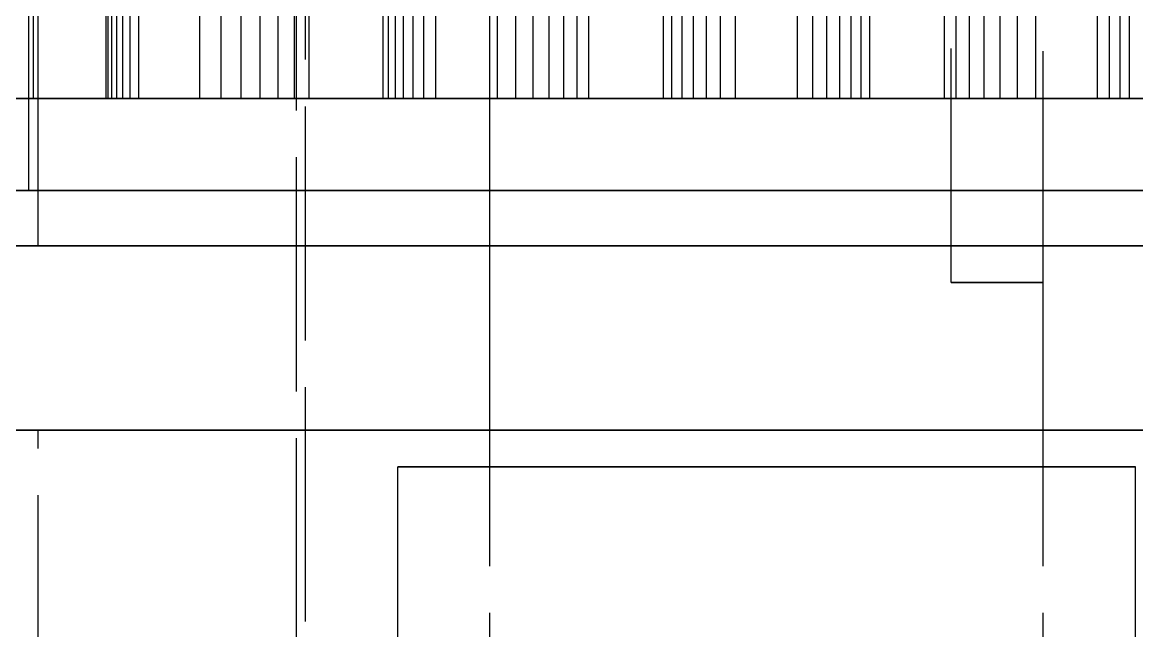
# Model space of a CAD drawing. Header units: millimetres. Extents: x -9 to 221, y -53 to 198.
# Drawn here: x 154.94 to 160.98, y 16.91 to 20.21 of the extents above; entities that cross this region are included whole.
import ezdxf

# ---------------------------------------------------------------- set-up
doc = ezdxf.new("R2010")
doc.units = ezdxf.units.MM
doc.linetypes.add('DASHED', pattern=[1.524, 1.27, -0.254])
doc.layers.add('HIDDEN', color=8, linetype='DASHED')

msp = doc.modelspace()

# ---------------------------------------------------------------- linework, layer by layer
at = {"layer": 'HIDDEN'}
for points in [[(156.475, -25.71), (156.475, 31.6)], [(157.475, -25.41), (157.475, 31.3)], [(160.475, -25.41), (160.475, 31.3)], [(156.425, 27.1), (156.425, -20.2)], [(154.975, 19.3), (154.975, 25.3)], [(155.025, 19), (155.025, 25.3)], [(155.00062, 19.8), (155.00062, 23.8)], [(155.00062, 19.8), (155.00062, 23.8)], [(155.39458, 19.8), (155.39458, 23.8)], [(155.39458, 19.8), (155.39458, 23.8)], [(155.40559, 19.8), (155.40559, 23.8)], [(155.40559, 19.8), (155.40559, 23.8)], [(155.42473, 19.8), (155.42473, 23.8)], [(155.42473, 19.8), (155.42473, 23.8)], [(155.45131, 19.8), (155.45131, 23.8)], [(155.45131, 19.8), (155.45131, 23.8)], [(155.48484, 19.8), (155.48484, 23.8)], [(155.48484, 19.8), (155.48484, 23.8)], [(155.52497, 19.8), (155.52497, 23.8)], [(155.52497, 19.8), (155.52497, 23.8)], [(155.57143, 19.8), (155.57143, 23.8)], [(155.57143, 19.8), (155.57143, 23.8)], [(155.90169, 19.8), (155.90169, 23.8)], [(155.90169, 19.8), (155.90169, 23.8)], [(156.01743, 19.8), (156.01743, 23.8)], [(156.01743, 19.8), (156.01743, 23.8)], [(156.12694, 19.8), (156.12694, 23.8)], [(156.12694, 19.8), (156.12694, 23.8)], [(156.22993, 19.8), (156.22993, 23.8)], [(156.22993, 19.8), (156.22993, 23.8)], [(156.32601, 19.8), (156.32601, 23.8)], [(156.32601, 19.8), (156.32601, 23.8)], [(156.41467, 19.8), (156.41467, 23.8)], [(156.41467, 19.8), (156.41467, 23.8)], [(156.49518, 19.8), (156.49518, 23.8)], [(156.49518, 19.8), (156.49518, 23.8)], [(156.89601, 19.8), (156.89601, 23.8)], [(156.89601, 19.8), (156.89601, 23.8)], [(156.92491, 19.8), (156.92491, 23.8)], [(156.92491, 19.8), (156.92491, 23.8)], [(156.96206, 19.8), (156.96206, 23.8)], [(156.96206, 19.8), (156.96206, 23.8)], [(157.00673, 19.8), (157.00673, 23.8)], [(157.00673, 19.8), (157.00673, 23.8)], [(157.05844, 19.8), (157.05844, 23.8)], [(157.05844, 19.8), (157.05844, 23.8)], [(157.11681, 19.8), (157.11681, 23.8)], [(157.11681, 19.8), (157.11681, 23.8)], [(157.18157, 19.8), (157.18157, 23.8)], [(157.18157, 19.8), (157.18157, 23.8)], [(157.51612, 19.8), (157.51612, 23.8)], [(157.51612, 19.8), (157.51612, 23.8)], [(157.61566, 19.8), (157.61566, 23.8)], [(157.61566, 19.8), (157.61566, 23.8)], [(157.70887, 19.8), (157.70887, 23.8)], [(157.70887, 19.8), (157.70887, 23.8)], [(157.79546, 19.8), (157.79546, 23.8)], [(157.79546, 19.8), (157.79546, 23.8)], [(157.87504, 19.8), (157.87504, 23.8)], [(157.87504, 19.8), (157.87504, 23.8)], [(157.94709, 19.8), (157.94709, 23.8)], [(157.94709, 19.8), (157.94709, 23.8)], [(158.01089, 19.8), (158.01089, 23.8)], [(158.01089, 19.8), (158.01089, 23.8)], [(158.41517, 19.8), (158.41517, 23.8)], [(158.41517, 19.8), (158.41517, 23.8)], [(158.46172, 19.8), (158.46172, 23.8)], [(158.46172, 19.8), (158.46172, 23.8)], [(158.51655, 19.8), (158.51655, 23.8)], [(158.51655, 19.8), (158.51655, 23.8)], [(158.57895, 19.8), (158.57895, 23.8)], [(158.57895, 19.8), (158.57895, 23.8)], [(158.64839, 19.8), (158.64839, 23.8)], [(158.64839, 19.8), (158.64839, 23.8)], [(158.72451, 19.8), (158.72451, 23.8)], [(158.72451, 19.8), (158.72451, 23.8)], [(158.80701, 19.8), (158.80701, 23.8)], [(158.80701, 19.8), (158.80701, 23.8)], [(159.14299, 19.8), (159.14299, 23.8)], [(159.14299, 19.8), (159.14299, 23.8)], [(159.22549, 19.8), (159.22549, 23.8)], [(159.22549, 19.8), (159.22549, 23.8)], [(159.30161, 19.8), (159.30161, 23.8)], [(159.30161, 19.8), (159.30161, 23.8)], [(159.37105, 19.8), (159.37105, 23.8)], [(159.37105, 19.8), (159.37105, 23.8)], [(159.43345, 19.8), (159.43345, 23.8)], [(159.43345, 19.8), (159.43345, 23.8)], [(159.48828, 19.8), (159.48828, 23.8)], [(159.48828, 19.8), (159.48828, 23.8)], [(159.53483, 19.8), (159.53483, 23.8)], [(159.53483, 19.8), (159.53483, 23.8)], [(159.93911, 19.8), (159.93911, 23.8)], [(159.93911, 19.8), (159.93911, 23.8)], [(160.00291, 19.8), (160.00291, 23.8)], [(160.00291, 19.8), (160.00291, 23.8)], [(160.07496, 19.8), (160.07496, 23.8)], [(160.07496, 19.8), (160.07496, 23.8)], [(160.15454, 19.8), (160.15454, 23.8)], [(160.15454, 19.8), (160.15454, 23.8)], [(160.24113, 19.8), (160.24113, 23.8)], [(160.24113, 19.8), (160.24113, 23.8)], [(160.33434, 19.8), (160.33434, 23.8)], [(160.33434, 19.8), (160.33434, 23.8)], [(160.43388, 19.8), (160.43388, 23.8)], [(160.43388, 19.8), (160.43388, 23.8)], [(160.76843, 19.8), (160.76843, 23.8)], [(160.76843, 19.8), (160.76843, 23.8)], [(160.83319, 19.8), (160.83319, 23.8)], [(160.83319, 19.8), (160.83319, 23.8)], [(160.89156, 19.8), (160.89156, 23.8)], [(160.89156, 19.8), (160.89156, 23.8)], [(160.94327, 19.8), (160.94327, 23.8)], [(160.94327, 19.8), (160.94327, 23.8)], [(157.475, 17.8), (157.475, 23.3)], [(159.975, 18.801), (159.975, 23.3)], [(159.975, 18.801), (159.975, 23.3)], [(161.1, 19.8), (160.49286, 19.8), (159.88571, 19.8), (159.27857, 19.8), (158.67143, 19.8), (158.06429, 19.8), (157.45714, 19.8), (156.85, 19.8), (156.24286, 19.8), (155.63571, 19.8), (155.02857, 19.8), (154.42143, 19.8), (153.81429, 19.8), (153.20714, 19.8), (152.6, 19.8), (151.99286, 19.8), (151.38571, 19.8), (150.77857, 19.8)], [(154.725, 19.8), (155.02857, 19.8), (155.33214, 19.8), (155.63571, 19.8), (155.93929, 19.8), (156.24286, 19.8), (156.54643, 19.8), (156.85, 19.8), (157.15357, 19.8), (157.45714, 19.8), (157.76071, 19.8), (158.06429, 19.8), (158.36786, 19.8), (158.67143, 19.8), (158.975, 19.8)], [(155.00062, 19.8), (154.90409, 19.8)], [(154.90409, 19.8), (155.00062, 19.8)], [(155.39458, 19.8), (155.00062, 19.8)], [(155.00062, 19.8), (155.39458, 19.8)], [(155.40559, 19.8), (155.39458, 19.8)], [(155.39458, 19.8), (155.40559, 19.8)], [(155.42473, 19.8), (155.40559, 19.8)], [(155.40559, 19.8), (155.42473, 19.8)], [(155.45131, 19.8), (155.42473, 19.8)], [(155.42473, 19.8), (155.45131, 19.8)], [(155.48484, 19.8), (155.45131, 19.8)], [(155.45131, 19.8), (155.48484, 19.8)], [(155.52497, 19.8), (155.48484, 19.8)], [(155.48484, 19.8), (155.52497, 19.8)], [(155.57143, 19.8), (155.52497, 19.8)], [(155.52497, 19.8), (155.57143, 19.8)], [(155.90169, 19.8), (155.57143, 19.8)], [(155.57143, 19.8), (155.90169, 19.8)], [(156.01743, 19.8), (155.90169, 19.8)], [(155.90169, 19.8), (156.01743, 19.8)], [(156.12694, 19.8), (156.01743, 19.8)], [(156.01743, 19.8), (156.12694, 19.8)], [(156.22993, 19.8), (156.12694, 19.8)], [(156.12694, 19.8), (156.22993, 19.8)], [(156.32601, 19.8), (156.22993, 19.8)], [(156.22993, 19.8), (156.32601, 19.8)], [(156.41467, 19.8), (156.32601, 19.8)], [(156.32601, 19.8), (156.41467, 19.8)], [(156.49518, 19.8), (156.41467, 19.8)], [(156.41467, 19.8), (156.49518, 19.8)], [(156.89601, 19.8), (156.49518, 19.8)], [(156.49518, 19.8), (156.89601, 19.8)], [(156.92491, 19.8), (156.89601, 19.8)], [(156.89601, 19.8), (156.92491, 19.8)], [(156.96206, 19.8), (156.92491, 19.8)], [(156.92491, 19.8), (156.96206, 19.8)], [(157.00673, 19.8), (156.96206, 19.8)], [(156.96206, 19.8), (157.00673, 19.8)], [(157.05844, 19.8), (157.00673, 19.8)], [(157.00673, 19.8), (157.05844, 19.8)], [(157.11681, 19.8), (157.05844, 19.8)], [(157.05844, 19.8), (157.11681, 19.8)], [(157.18157, 19.8), (157.11681, 19.8)], [(157.11681, 19.8), (157.18157, 19.8)], [(157.51612, 19.8), (157.18157, 19.8)], [(157.18157, 19.8), (157.51612, 19.8)], [(157.61566, 19.8), (157.51612, 19.8)], [(157.51612, 19.8), (157.61566, 19.8)], [(157.70887, 19.8), (157.61566, 19.8)], [(157.61566, 19.8), (157.70887, 19.8)], [(157.79546, 19.8), (157.70887, 19.8)], [(157.70887, 19.8), (157.79546, 19.8)], [(157.87504, 19.8), (157.79546, 19.8)], [(157.79546, 19.8), (157.87504, 19.8)], [(157.94709, 19.8), (157.87504, 19.8)], [(157.87504, 19.8), (157.94709, 19.8)], [(158.01089, 19.8), (157.94709, 19.8)], [(157.94709, 19.8), (158.01089, 19.8)], [(158.41517, 19.8), (158.01089, 19.8)], [(158.01089, 19.8), (158.41517, 19.8)], [(158.41517, 19.8), (158.46172, 19.8)], [(158.46172, 19.8), (158.41517, 19.8)], [(158.46172, 19.8), (158.51655, 19.8)], [(158.51655, 19.8), (158.46172, 19.8)], [(158.51655, 19.8), (158.57895, 19.8)], [(158.57895, 19.8), (158.51655, 19.8)], [(158.57895, 19.8), (158.64839, 19.8)], [(158.64839, 19.8), (158.57895, 19.8)], [(158.64839, 19.8), (158.72451, 19.8)], [(158.72451, 19.8), (158.64839, 19.8)], [(158.72451, 19.8), (158.80701, 19.8)], [(158.80701, 19.8), (158.72451, 19.8)], [(158.80701, 19.8), (159.14299, 19.8)], [(159.14299, 19.8), (158.80701, 19.8)], [(158.975, 19.8), (159.27857, 19.8), (159.58214, 19.8), (159.88571, 19.8), (160.18929, 19.8), (160.49286, 19.8), (160.79643, 19.8), (161.1, 19.8)], [(159.14299, 19.8), (159.22549, 19.8)], [(159.22549, 19.8), (159.14299, 19.8)], [(159.22549, 19.8), (159.30161, 19.8)], [(159.30161, 19.8), (159.22549, 19.8)], [(159.30161, 19.8), (159.37105, 19.8)], [(159.37105, 19.8), (159.30161, 19.8)], [(159.37105, 19.8), (159.43345, 19.8)], [(159.43345, 19.8), (159.37105, 19.8)], [(159.43345, 19.8), (159.48828, 19.8)], [(159.48828, 19.8), (159.43345, 19.8)], [(159.48828, 19.8), (159.53483, 19.8)], [(159.53483, 19.8), (159.48828, 19.8)], [(159.53483, 19.8), (159.93911, 19.8)], [(159.93911, 19.8), (159.53483, 19.8)], [(159.93911, 19.8), (160.00291, 19.8)], [(160.00291, 19.8), (159.93911, 19.8)], [(160.00291, 19.8), (160.07496, 19.8)], [(160.07496, 19.8), (160.00291, 19.8)], [(160.07496, 19.8), (160.15454, 19.8)], [(160.15454, 19.8), (160.07496, 19.8)], [(160.15454, 19.8), (160.24113, 19.8)], [(160.24113, 19.8), (160.15454, 19.8)], [(160.24113, 19.8), (160.33434, 19.8)], [(160.33434, 19.8), (160.24113, 19.8)], [(160.33434, 19.8), (160.43388, 19.8)], [(160.43388, 19.8), (160.33434, 19.8)], [(160.43388, 19.8), (160.76843, 19.8)], [(160.76843, 19.8), (160.43388, 19.8)], [(160.76843, 19.8), (160.83319, 19.8)], [(160.83319, 19.8), (160.76843, 19.8)], [(160.83319, 19.8), (160.89156, 19.8)], [(160.89156, 19.8), (160.83319, 19.8)], [(160.89156, 19.8), (160.94327, 19.8)], [(160.94327, 19.8), (160.89156, 19.8)], [(160.94327, 19.8), (160.98794, 19.8)], [(160.98794, 19.8), (160.94327, 19.8)], [(161.14167, 19.3), (160.93532, 19.3), (160.72897, 19.3), (160.52262, 19.3), (160.31627, 19.3), (160.10992, 19.3), (159.90357, 19.3), (159.69722, 19.3), (159.49087, 19.3), (159.28452, 19.3), (159.07817, 19.3), (158.87183, 19.3), (158.66548, 19.3), (158.45913, 19.3), (158.25278, 19.3), (158.04643, 19.3), (157.84008, 19.3), (157.63373, 19.3), (157.42738, 19.3), (157.22103, 19.3), (157.01468, 19.3), (156.80833, 19.3), (156.60198, 19.3), (156.39563, 19.3), (156.18929, 19.3), (155.98294, 19.3), (155.77659, 19.3), (155.57024, 19.3), (155.36389, 19.3), (155.15754, 19.3), (154.95119, 19.3), (154.74484, 19.3)], [(154.84802, 19.3), (154.95119, 19.3), (155.05437, 19.3), (155.15754, 19.3), (155.26071, 19.3), (155.36389, 19.3), (155.46706, 19.3), (155.57024, 19.3), (155.67341, 19.3), (155.77659, 19.3), (155.87976, 19.3), (155.98294, 19.3), (156.08611, 19.3), (156.18929, 19.3), (156.29246, 19.3), (156.39563, 19.3), (156.49881, 19.3), (156.60198, 19.3), (156.70516, 19.3), (156.80833, 19.3), (156.91151, 19.3), (157.01468, 19.3), (157.11786, 19.3), (157.22103, 19.3), (157.32421, 19.3), (157.42738, 19.3), (157.53056, 19.3), (157.63373, 19.3), (157.7369, 19.3), (157.84008, 19.3), (157.94325, 19.3), (158.04643, 19.3), (158.1496, 19.3), (158.25278, 19.3), (158.35595, 19.3), (158.45913, 19.3), (158.5623, 19.3), (158.66548, 19.3), (158.76865, 19.3), (158.87183, 19.3), (158.975, 19.3)], [(161.11786, 19.3), (160.95913, 19.3), (160.8004, 19.3), (160.64167, 19.3), (160.48294, 19.3), (160.32421, 19.3), (160.16548, 19.3), (160.00675, 19.3), (159.84802, 19.3), (159.68929, 19.3), (159.53056, 19.3), (159.37183, 19.3), (159.2131, 19.3), (159.05437, 19.3), (158.89563, 19.3), (158.7369, 19.3), (158.57817, 19.3), (158.41944, 19.3), (158.26071, 19.3), (158.10198, 19.3), (157.94325, 19.3), (157.78452, 19.3), (157.62579, 19.3), (157.46706, 19.3), (157.30833, 19.3), (157.1496, 19.3), (156.99087, 19.3), (156.83214, 19.3), (156.67341, 19.3), (156.51468, 19.3), (156.35595, 19.3), (156.19722, 19.3), (156.03849, 19.3), (155.87976, 19.3), (155.72103, 19.3), (155.5623, 19.3), (155.40357, 19.3), (155.24484, 19.3), (155.08611, 19.3), (154.92738, 19.3)], [(154.92738, 19.3), (155.00675, 19.3), (155.08611, 19.3), (155.16548, 19.3), (155.24484, 19.3), (155.32421, 19.3), (155.40357, 19.3), (155.48294, 19.3), (155.5623, 19.3), (155.64167, 19.3), (155.72103, 19.3), (155.8004, 19.3), (155.87976, 19.3), (155.95913, 19.3), (156.03849, 19.3), (156.11786, 19.3), (156.19722, 19.3), (156.27659, 19.3), (156.35595, 19.3), (156.43532, 19.3), (156.51468, 19.3), (156.59405, 19.3), (156.67341, 19.3), (156.75278, 19.3), (156.83214, 19.3), (156.91151, 19.3), (156.99087, 19.3), (157.07024, 19.3), (157.1496, 19.3), (157.22897, 19.3), (157.30833, 19.3), (157.3877, 19.3), (157.46706, 19.3), (157.54643, 19.3), (157.62579, 19.3), (157.70516, 19.3), (157.78452, 19.3), (157.86389, 19.3), (157.94325, 19.3), (158.02262, 19.3), (158.10198, 19.3), (158.18135, 19.3), (158.26071, 19.3), (158.34008, 19.3), (158.41944, 19.3), (158.49881, 19.3), (158.57817, 19.3), (158.65754, 19.3), (158.7369, 19.3), (158.81627, 19.3), (158.89563, 19.3), (158.975, 19.3)], [(161.11786, 19.3), (160.95913, 19.3), (160.8004, 19.3), (160.64167, 19.3), (160.48294, 19.3), (160.32421, 19.3), (160.16548, 19.3), (160.00675, 19.3), (159.84802, 19.3), (159.68929, 19.3), (159.53056, 19.3), (159.37183, 19.3), (159.2131, 19.3), (159.05437, 19.3), (158.89563, 19.3), (158.7369, 19.3), (158.57817, 19.3), (158.41944, 19.3), (158.26071, 19.3), (158.10198, 19.3), (157.94325, 19.3), (157.78452, 19.3), (157.62579, 19.3), (157.46706, 19.3), (157.30833, 19.3), (157.1496, 19.3), (156.99087, 19.3), (156.83214, 19.3), (156.67341, 19.3), (156.51468, 19.3), (156.35595, 19.3), (156.19722, 19.3), (156.03849, 19.3), (155.87976, 19.3), (155.72103, 19.3), (155.5623, 19.3), (155.40357, 19.3), (155.24484, 19.3), (155.08611, 19.3), (154.92738, 19.3)], [(154.92738, 19.3), (155.00675, 19.3), (155.08611, 19.3), (155.16548, 19.3), (155.24484, 19.3), (155.32421, 19.3), (155.40357, 19.3), (155.48294, 19.3), (155.5623, 19.3), (155.64167, 19.3), (155.72103, 19.3), (155.8004, 19.3), (155.87976, 19.3), (155.95913, 19.3), (156.03849, 19.3), (156.11786, 19.3), (156.19722, 19.3), (156.27659, 19.3), (156.35595, 19.3), (156.43532, 19.3), (156.51468, 19.3), (156.59405, 19.3), (156.67341, 19.3), (156.75278, 19.3), (156.83214, 19.3), (156.91151, 19.3), (156.99087, 19.3), (157.07024, 19.3), (157.1496, 19.3), (157.22897, 19.3), (157.30833, 19.3), (157.3877, 19.3), (157.46706, 19.3), (157.54643, 19.3), (157.62579, 19.3), (157.70516, 19.3), (157.78452, 19.3), (157.86389, 19.3), (157.94325, 19.3), (158.02262, 19.3), (158.10198, 19.3), (158.18135, 19.3), (158.26071, 19.3), (158.34008, 19.3), (158.41944, 19.3), (158.49881, 19.3), (158.57817, 19.3), (158.65754, 19.3), (158.7369, 19.3), (158.81627, 19.3), (158.89563, 19.3), (158.975, 19.3)], [(161.07024, 19.3), (160.94325, 19.3), (160.81627, 19.3), (160.68929, 19.3), (160.5623, 19.3), (160.43532, 19.3), (160.30833, 19.3), (160.18135, 19.3), (160.05437, 19.3), (159.92738, 19.3), (159.8004, 19.3), (159.67341, 19.3), (159.54643, 19.3), (159.41944, 19.3), (159.29246, 19.3), (159.16548, 19.3), (159.03849, 19.3), (158.91151, 19.3), (158.78452, 19.3), (158.65754, 19.3), (158.53056, 19.3), (158.40357, 19.3), (158.27659, 19.3), (158.1496, 19.3), (158.02262, 19.3), (157.89563, 19.3), (157.76865, 19.3), (157.64167, 19.3), (157.51468, 19.3), (157.3877, 19.3), (157.26071, 19.3), (157.13373, 19.3), (157.00675, 19.3), (156.87976, 19.3), (156.75278, 19.3), (156.62579, 19.3), (156.49881, 19.3), (156.37183, 19.3), (156.24484, 19.3), (156.11786, 19.3), (155.99087, 19.3), (155.86389, 19.3), (155.7369, 19.3), (155.60992, 19.3), (155.48294, 19.3), (155.35595, 19.3), (155.22897, 19.3), (155.10198, 19.3), (154.975, 19.3)], [(154.975, 19.3), (155.03849, 19.3), (155.10198, 19.3), (155.16548, 19.3), (155.22897, 19.3), (155.29246, 19.3), (155.35595, 19.3), (155.41944, 19.3), (155.48294, 19.3), (155.54643, 19.3), (155.60992, 19.3), (155.67341, 19.3), (155.7369, 19.3), (155.8004, 19.3), (155.86389, 19.3), (155.92738, 19.3), (155.99087, 19.3), (156.05437, 19.3), (156.11786, 19.3), (156.18135, 19.3), (156.24484, 19.3), (156.30833, 19.3), (156.37183, 19.3), (156.43532, 19.3), (156.49881, 19.3), (156.5623, 19.3), (156.62579, 19.3), (156.68929, 19.3), (156.75278, 19.3), (156.81627, 19.3), (156.87976, 19.3), (156.94325, 19.3), (157.00675, 19.3), (157.07024, 19.3), (157.13373, 19.3), (157.19722, 19.3), (157.26071, 19.3), (157.32421, 19.3), (157.3877, 19.3), (157.45119, 19.3), (157.51468, 19.3), (157.57817, 19.3), (157.64167, 19.3), (157.70516, 19.3), (157.76865, 19.3), (157.83214, 19.3), (157.89563, 19.3), (157.95913, 19.3), (158.02262, 19.3), (158.08611, 19.3), (158.1496, 19.3), (158.2131, 19.3), (158.27659, 19.3), (158.34008, 19.3), (158.40357, 19.3), (158.46706, 19.3), (158.53056, 19.3), (158.59405, 19.3), (158.65754, 19.3), (158.72103, 19.3), (158.78452, 19.3), (158.84802, 19.3), (158.91151, 19.3), (158.975, 19.3)], [(158.975, 19.3), (159.05437, 19.3), (159.13373, 19.3), (159.2131, 19.3), (159.29246, 19.3), (159.37183, 19.3), (159.45119, 19.3), (159.53056, 19.3), (159.60992, 19.3), (159.68929, 19.3), (159.76865, 19.3), (159.84802, 19.3), (159.92738, 19.3), (160.00675, 19.3), (160.08611, 19.3), (160.16548, 19.3), (160.24484, 19.3), (160.32421, 19.3), (160.40357, 19.3), (160.48294, 19.3), (160.5623, 19.3), (160.64167, 19.3), (160.72103, 19.3), (160.8004, 19.3), (160.87976, 19.3), (160.95913, 19.3), (161.03849, 19.3)], [(158.975, 19.3), (159.07817, 19.3), (159.18135, 19.3), (159.28452, 19.3), (159.3877, 19.3), (159.49087, 19.3), (159.59405, 19.3), (159.69722, 19.3), (159.8004, 19.3), (159.90357, 19.3), (160.00675, 19.3), (160.10992, 19.3), (160.2131, 19.3), (160.31627, 19.3), (160.41944, 19.3), (160.52262, 19.3), (160.62579, 19.3), (160.72897, 19.3), (160.83214, 19.3), (160.93532, 19.3), (161.03849, 19.3)], [(158.975, 19.3), (159.05437, 19.3), (159.13373, 19.3), (159.2131, 19.3), (159.29246, 19.3), (159.37183, 19.3), (159.45119, 19.3), (159.53056, 19.3), (159.60992, 19.3), (159.68929, 19.3), (159.76865, 19.3), (159.84802, 19.3), (159.92738, 19.3), (160.00675, 19.3), (160.08611, 19.3), (160.16548, 19.3), (160.24484, 19.3), (160.32421, 19.3), (160.40357, 19.3), (160.48294, 19.3), (160.5623, 19.3), (160.64167, 19.3), (160.72103, 19.3), (160.8004, 19.3), (160.87976, 19.3), (160.95913, 19.3), (161.03849, 19.3)], [(158.975, 19.3), (159.03849, 19.3), (159.10198, 19.3), (159.16548, 19.3), (159.22897, 19.3), (159.29246, 19.3), (159.35595, 19.3), (159.41944, 19.3), (159.48294, 19.3), (159.54643, 19.3), (159.60992, 19.3), (159.67341, 19.3), (159.7369, 19.3), (159.8004, 19.3), (159.86389, 19.3), (159.92738, 19.3), (159.99087, 19.3), (160.05437, 19.3), (160.11786, 19.3), (160.18135, 19.3), (160.24484, 19.3), (160.30833, 19.3), (160.37183, 19.3), (160.43532, 19.3), (160.49881, 19.3), (160.5623, 19.3), (160.62579, 19.3), (160.68929, 19.3), (160.75278, 19.3), (160.81627, 19.3), (160.87976, 19.3), (160.94325, 19.3), (161.00675, 19.3)], [(161.16548, 19), (160.975, 19), (160.78452, 19), (160.59405, 19), (160.40357, 19), (160.2131, 19), (160.02262, 19), (159.83214, 19), (159.64167, 19), (159.45119, 19), (159.26071, 19), (159.07024, 19), (158.87976, 19), (158.68929, 19), (158.49881, 19), (158.30833, 19), (158.11786, 19), (157.92738, 19), (157.7369, 19), (157.54643, 19), (157.35595, 19), (157.16548, 19), (156.975, 19), (156.78452, 19), (156.59405, 19), (156.40357, 19), (156.2131, 19), (156.02262, 19), (155.83214, 19), (155.64167, 19), (155.45119, 19), (155.26071, 19), (155.07024, 19), (154.87976, 19)], [(154.87976, 19), (154.975, 19), (155.07024, 19), (155.16548, 19), (155.26071, 19), (155.35595, 19), (155.45119, 19), (155.54643, 19), (155.64167, 19), (155.7369, 19), (155.83214, 19), (155.92738, 19), (156.02262, 19), (156.11786, 19), (156.2131, 19), (156.30833, 19), (156.40357, 19), (156.49881, 19), (156.59405, 19), (156.68929, 19), (156.78452, 19), (156.87976, 19), (156.975, 19), (157.07024, 19), (157.16548, 19), (157.26071, 19), (157.35595, 19), (157.45119, 19), (157.54643, 19), (157.64167, 19), (157.7369, 19), (157.83214, 19), (157.92738, 19), (158.02262, 19), (158.11786, 19), (158.2131, 19), (158.30833, 19), (158.40357, 19), (158.49881, 19), (158.59405, 19), (158.68929, 19), (158.78452, 19), (158.87976, 19), (158.975, 19)], [(161.04405, 19), (160.91865, 19), (160.79325, 19), (160.66786, 19), (160.54246, 19), (160.41706, 19), (160.29167, 19), (160.16627, 19), (160.04087, 19), (159.91548, 19), (159.79008, 19), (159.66468, 19), (159.53929, 19), (159.41389, 19), (159.28849, 19), (159.1631, 19), (159.0377, 19), (158.9123, 19), (158.7869, 19), (158.66151, 19), (158.53611, 19), (158.41071, 19), (158.28532, 19), (158.15992, 19), (158.03452, 19), (157.90913, 19), (157.78373, 19), (157.65833, 19), (157.53294, 19), (157.40754, 19), (157.28214, 19), (157.15675, 19), (157.03135, 19), (156.90595, 19), (156.78056, 19), (156.65516, 19), (156.52976, 19), (156.40437, 19), (156.27897, 19), (156.15357, 19), (156.02817, 19), (155.90278, 19), (155.77738, 19), (155.65198, 19), (155.52659, 19), (155.40119, 19), (155.27579, 19), (155.1504, 19), (155.025, 19)], [(155.025, 19), (155.0877, 19), (155.1504, 19), (155.2131, 19), (155.27579, 19), (155.33849, 19), (155.40119, 19), (155.46389, 19), (155.52659, 19), (155.58929, 19), (155.65198, 19), (155.71468, 19), (155.77738, 19), (155.84008, 19), (155.90278, 19), (155.96548, 19), (156.02817, 19), (156.09087, 19), (156.15357, 19), (156.21627, 19), (156.27897, 19), (156.34167, 19), (156.40437, 19), (156.46706, 19), (156.52976, 19), (156.59246, 19), (156.65516, 19), (156.71786, 19), (156.78056, 19), (156.84325, 19), (156.90595, 19), (156.96865, 19), (157.03135, 19), (157.09405, 19), (157.15675, 19), (157.21944, 19), (157.28214, 19), (157.34484, 19), (157.40754, 19), (157.47024, 19), (157.53294, 19), (157.59563, 19), (157.65833, 19), (157.72103, 19), (157.78373, 19), (157.84643, 19), (157.90913, 19), (157.97183, 19), (158.03452, 19), (158.09722, 19), (158.15992, 19), (158.22262, 19), (158.28532, 19), (158.34802, 19), (158.41071, 19), (158.47341, 19), (158.53611, 19), (158.59881, 19), (158.66151, 19), (158.72421, 19), (158.7869, 19), (158.8496, 19), (158.9123, 19), (158.975, 19)], [(158.975, 19), (159.07024, 19), (159.16548, 19), (159.26071, 19), (159.35595, 19), (159.45119, 19), (159.54643, 19), (159.64167, 19), (159.7369, 19), (159.83214, 19), (159.92738, 19), (160.02262, 19), (160.11786, 19), (160.2131, 19), (160.30833, 19), (160.40357, 19), (160.49881, 19), (160.59405, 19), (160.68929, 19), (160.78452, 19), (160.87976, 19), (160.975, 19), (161.07024, 19)], [(158.975, 19), (159.0377, 19), (159.1004, 19), (159.1631, 19), (159.22579, 19), (159.28849, 19), (159.35119, 19), (159.41389, 19), (159.47659, 19), (159.53929, 19), (159.60198, 19), (159.66468, 19), (159.72738, 19), (159.79008, 19), (159.85278, 19), (159.91548, 19), (159.97817, 19), (160.04087, 19), (160.10357, 19), (160.16627, 19), (160.22897, 19), (160.29167, 19), (160.35437, 19), (160.41706, 19), (160.47976, 19), (160.54246, 19), (160.60516, 19), (160.66786, 19), (160.73056, 19), (160.79325, 19), (160.85595, 19), (160.91865, 19), (160.98135, 19), (161.04405, 19)], [(159.975, 18.801), (159.98294, 18.801), (159.99087, 18.801), (159.99881, 18.801), (160.00675, 18.801), (160.01468, 18.801), (160.02262, 18.801), (160.03056, 18.801), (160.03849, 18.801), (160.04643, 18.801), (160.05437, 18.801), (160.0623, 18.801), (160.07024, 18.801), (160.07817, 18.801), (160.08611, 18.801), (160.09405, 18.801), (160.10198, 18.801), (160.10992, 18.801), (160.11786, 18.801), (160.12579, 18.801), (160.13373, 18.801), (160.14167, 18.801), (160.1496, 18.801), (160.15754, 18.801), (160.16548, 18.801), (160.17341, 18.801), (160.18135, 18.801), (160.18929, 18.801), (160.19722, 18.801), (160.20516, 18.801), (160.2131, 18.801), (160.22103, 18.801), (160.22897, 18.801), (160.2369, 18.801), (160.24484, 18.801), (160.25278, 18.801), (160.26071, 18.801), (160.26865, 18.801), (160.27659, 18.801), (160.28452, 18.801), (160.29246, 18.801), (160.3004, 18.801), (160.30833, 18.801), (160.31627, 18.801), (160.32421, 18.801), (160.33214, 18.801), (160.34008, 18.801), (160.34802, 18.801), (160.35595, 18.801), (160.36389, 18.801), (160.37183, 18.801), (160.37976, 18.801), (160.3877, 18.801), (160.39563, 18.801), (160.40357, 18.801), (160.41151, 18.801), (160.41944, 18.801), (160.42738, 18.801), (160.43532, 18.801), (160.44325, 18.801), (160.45119, 18.801), (160.45913, 18.801), (160.46706, 18.801), (160.475, 18.801)], [(160.475, 18.801), (160.46706, 18.801), (160.45913, 18.801), (160.45119, 18.801), (160.44325, 18.801), (160.43532, 18.801), (160.42738, 18.801), (160.41944, 18.801), (160.41151, 18.801), (160.40357, 18.801), (160.39563, 18.801), (160.3877, 18.801), (160.37976, 18.801), (160.37183, 18.801), (160.36389, 18.801), (160.35595, 18.801), (160.34802, 18.801), (160.34008, 18.801), (160.33214, 18.801), (160.32421, 18.801), (160.31627, 18.801), (160.30833, 18.801), (160.3004, 18.801), (160.29246, 18.801), (160.28452, 18.801), (160.27659, 18.801), (160.26865, 18.801), (160.26071, 18.801), (160.25278, 18.801), (160.24484, 18.801), (160.2369, 18.801), (160.22897, 18.801), (160.22103, 18.801), (160.2131, 18.801), (160.20516, 18.801), (160.19722, 18.801), (160.18929, 18.801), (160.18135, 18.801), (160.17341, 18.801), (160.16548, 18.801), (160.15754, 18.801), (160.1496, 18.801), (160.14167, 18.801), (160.13373, 18.801), (160.12579, 18.801), (160.11786, 18.801), (160.10992, 18.801), (160.10198, 18.801), (160.09405, 18.801), (160.08611, 18.801), (160.07817, 18.801), (160.07024, 18.801), (160.0623, 18.801), (160.05437, 18.801), (160.04643, 18.801), (160.03849, 18.801), (160.03056, 18.801), (160.02262, 18.801), (160.01468, 18.801), (160.00675, 18.801), (159.99881, 18.801), (159.99087, 18.801), (159.98294, 18.801), (159.975, 18.801)], [(160.475, 17.8), (160.475, 18.801)], [(161.16548, 18), (160.975, 18), (160.78452, 18), (160.59405, 18), (160.40357, 18), (160.2131, 18), (160.02262, 18), (159.83214, 18), (159.64167, 18), (159.45119, 18), (159.26071, 18), (159.07024, 18), (158.87976, 18), (158.68929, 18), (158.49881, 18), (158.30833, 18), (158.11786, 18), (157.92738, 18), (157.7369, 18), (157.54643, 18), (157.35595, 18), (157.16548, 18), (156.975, 18), (156.78452, 18), (156.59405, 18), (156.40357, 18), (156.2131, 18), (156.02262, 18), (155.83214, 18), (155.64167, 18), (155.45119, 18), (155.26071, 18), (155.07024, 18), (154.87976, 18)], [(154.87976, 18), (154.975, 18), (155.07024, 18), (155.16548, 18), (155.26071, 18), (155.35595, 18), (155.45119, 18), (155.54643, 18), (155.64167, 18), (155.7369, 18), (155.83214, 18), (155.92738, 18), (156.02262, 18), (156.11786, 18), (156.2131, 18), (156.30833, 18), (156.40357, 18), (156.49881, 18), (156.59405, 18), (156.68929, 18), (156.78452, 18), (156.87976, 18), (156.975, 18), (157.07024, 18), (157.16548, 18), (157.26071, 18), (157.35595, 18), (157.45119, 18), (157.54643, 18), (157.64167, 18), (157.7369, 18), (157.83214, 18), (157.92738, 18), (158.02262, 18), (158.11786, 18), (158.2131, 18), (158.30833, 18), (158.40357, 18), (158.49881, 18), (158.59405, 18), (158.68929, 18), (158.78452, 18), (158.87976, 18), (158.975, 18)], [(161.04405, 18), (160.91865, 18), (160.79325, 18), (160.66786, 18), (160.54246, 18), (160.41706, 18), (160.29167, 18), (160.16627, 18), (160.04087, 18), (159.91548, 18), (159.79008, 18), (159.66468, 18), (159.53929, 18), (159.41389, 18), (159.28849, 18), (159.1631, 18), (159.0377, 18), (158.9123, 18), (158.7869, 18), (158.66151, 18), (158.53611, 18), (158.41071, 18), (158.28532, 18), (158.15992, 18), (158.03452, 18), (157.90913, 18), (157.78373, 18), (157.65833, 18), (157.53294, 18), (157.40754, 18), (157.28214, 18), (157.15675, 18), (157.03135, 18), (156.90595, 18), (156.78056, 18), (156.65516, 18), (156.52976, 18), (156.40437, 18), (156.27897, 18), (156.15357, 18), (156.02817, 18), (155.90278, 18), (155.77738, 18), (155.65198, 18), (155.52659, 18), (155.40119, 18), (155.27579, 18), (155.1504, 18), (155.025, 18)], [(155.025, 18), (155.0877, 18), (155.1504, 18), (155.2131, 18), (155.27579, 18), (155.33849, 18), (155.40119, 18), (155.46389, 18), (155.52659, 18), (155.58929, 18), (155.65198, 18), (155.71468, 18), (155.77738, 18), (155.84008, 18), (155.90278, 18), (155.96548, 18), (156.02817, 18), (156.09087, 18), (156.15357, 18), (156.21627, 18), (156.27897, 18), (156.34167, 18), (156.40437, 18), (156.46706, 18), (156.52976, 18), (156.59246, 18), (156.65516, 18), (156.71786, 18), (156.78056, 18), (156.84325, 18), (156.90595, 18), (156.96865, 18), (157.03135, 18), (157.09405, 18), (157.15675, 18), (157.21944, 18), (157.28214, 18), (157.34484, 18), (157.40754, 18), (157.47024, 18), (157.53294, 18), (157.59563, 18), (157.65833, 18), (157.72103, 18), (157.78373, 18), (157.84643, 18), (157.90913, 18), (157.97183, 18), (158.03452, 18), (158.09722, 18), (158.15992, 18), (158.22262, 18), (158.28532, 18), (158.34802, 18), (158.41071, 18), (158.47341, 18), (158.53611, 18), (158.59881, 18), (158.66151, 18), (158.72421, 18), (158.7869, 18), (158.8496, 18), (158.9123, 18), (158.975, 18)], [(155.025, -20.2), (155.025, 18)], [(158.975, 18), (159.0377, 18), (159.1004, 18), (159.1631, 18), (159.22579, 18), (159.28849, 18), (159.35119, 18), (159.41389, 18), (159.47659, 18), (159.53929, 18), (159.60198, 18), (159.66468, 18), (159.72738, 18), (159.79008, 18), (159.85278, 18), (159.91548, 18), (159.97817, 18), (160.04087, 18), (160.10357, 18), (160.16627, 18), (160.22897, 18), (160.29167, 18), (160.35437, 18), (160.41706, 18), (160.47976, 18), (160.54246, 18), (160.60516, 18), (160.66786, 18), (160.73056, 18), (160.79325, 18), (160.85595, 18), (160.91865, 18), (160.98135, 18), (161.04405, 18)], [(158.975, 18), (159.07024, 18), (159.16548, 18), (159.26071, 18), (159.35595, 18), (159.45119, 18), (159.54643, 18), (159.64167, 18), (159.7369, 18), (159.83214, 18), (159.92738, 18), (160.02262, 18), (160.11786, 18), (160.2131, 18), (160.30833, 18), (160.40357, 18), (160.49881, 18), (160.59405, 18), (160.68929, 18), (160.78452, 18), (160.87976, 18), (160.975, 18), (161.07024, 18)], [(160.975, 17.8), (160.91151, 17.8), (160.84802, 17.8), (160.78452, 17.8), (160.72103, 17.8), (160.65754, 17.8), (160.59405, 17.8), (160.53056, 17.8), (160.46706, 17.8), (160.40357, 17.8), (160.34008, 17.8), (160.27659, 17.8), (160.2131, 17.8), (160.1496, 17.8), (160.08611, 17.8), (160.02262, 17.8), (159.95913, 17.8), (159.89563, 17.8), (159.83214, 17.8), (159.76865, 17.8), (159.70516, 17.8), (159.64167, 17.8), (159.57817, 17.8), (159.51468, 17.8), (159.45119, 17.8), (159.3877, 17.8), (159.32421, 17.8), (159.26071, 17.8), (159.19722, 17.8), (159.13373, 17.8), (159.07024, 17.8), (159.00675, 17.8), (158.94325, 17.8), (158.87976, 17.8), (158.81627, 17.8), (158.75278, 17.8), (158.68929, 17.8), (158.62579, 17.8), (158.5623, 17.8), (158.49881, 17.8), (158.43532, 17.8), (158.37183, 17.8), (158.30833, 17.8), (158.24484, 17.8), (158.18135, 17.8), (158.11786, 17.8), (158.05437, 17.8), (157.99087, 17.8), (157.92738, 17.8), (157.86389, 17.8), (157.8004, 17.8), (157.7369, 17.8), (157.67341, 17.8), (157.60992, 17.8), (157.54643, 17.8), (157.48294, 17.8), (157.41944, 17.8), (157.35595, 17.8), (157.29246, 17.8), (157.22897, 17.8), (157.16548, 17.8), (157.10198, 17.8), (157.03849, 17.8), (156.975, 17.8)], [(156.975, 17.8), (157.00675, 17.8), (157.03849, 17.8), (157.07024, 17.8), (157.10198, 17.8), (157.13373, 17.8), (157.16548, 17.8), (157.19722, 17.8), (157.22897, 17.8), (157.26071, 17.8), (157.29246, 17.8), (157.32421, 17.8), (157.35595, 17.8), (157.3877, 17.8), (157.41944, 17.8), (157.45119, 17.8), (157.48294, 17.8), (157.51468, 17.8), (157.54643, 17.8), (157.57817, 17.8), (157.60992, 17.8), (157.64167, 17.8), (157.67341, 17.8), (157.70516, 17.8), (157.7369, 17.8), (157.76865, 17.8), (157.8004, 17.8), (157.83214, 17.8), (157.86389, 17.8), (157.89563, 17.8), (157.92738, 17.8), (157.95913, 17.8), (157.99087, 17.8), (158.02262, 17.8), (158.05437, 17.8), (158.08611, 17.8), (158.11786, 17.8), (158.1496, 17.8), (158.18135, 17.8), (158.2131, 17.8), (158.24484, 17.8), (158.27659, 17.8), (158.30833, 17.8), (158.34008, 17.8), (158.37183, 17.8), (158.40357, 17.8), (158.43532, 17.8), (158.46706, 17.8), (158.49881, 17.8), (158.53056, 17.8), (158.5623, 17.8), (158.59405, 17.8), (158.62579, 17.8), (158.65754, 17.8), (158.68929, 17.8), (158.72103, 17.8), (158.75278, 17.8), (158.78452, 17.8), (158.81627, 17.8), (158.84802, 17.8), (158.87976, 17.8), (158.91151, 17.8), (158.94325, 17.8), (158.975, 17.8)], [(156.975, 16.8), (156.975, 17.8)], [(160.475, 17.8), (160.42738, 17.8), (160.37976, 17.8), (160.33214, 17.8), (160.28452, 17.8), (160.2369, 17.8), (160.18929, 17.8), (160.14167, 17.8), (160.09405, 17.8), (160.04643, 17.8), (159.99881, 17.8), (159.95119, 17.8), (159.90357, 17.8), (159.85595, 17.8), (159.80833, 17.8), (159.76071, 17.8), (159.7131, 17.8), (159.66548, 17.8), (159.61786, 17.8), (159.57024, 17.8), (159.52262, 17.8), (159.475, 17.8), (159.42738, 17.8), (159.37976, 17.8), (159.33214, 17.8), (159.28452, 17.8), (159.2369, 17.8), (159.18929, 17.8), (159.14167, 17.8), (159.09405, 17.8), (159.04643, 17.8), (158.99881, 17.8), (158.95119, 17.8), (158.90357, 17.8), (158.85595, 17.8), (158.80833, 17.8), (158.76071, 17.8), (158.7131, 17.8), (158.66548, 17.8), (158.61786, 17.8), (158.57024, 17.8), (158.52262, 17.8), (158.475, 17.8), (158.42738, 17.8), (158.37976, 17.8), (158.33214, 17.8), (158.28452, 17.8), (158.2369, 17.8), (158.18929, 17.8), (158.14167, 17.8), (158.09405, 17.8), (158.04643, 17.8), (157.99881, 17.8), (157.95119, 17.8), (157.90357, 17.8), (157.85595, 17.8), (157.80833, 17.8), (157.76071, 17.8), (157.7131, 17.8), (157.66548, 17.8), (157.61786, 17.8), (157.57024, 17.8), (157.52262, 17.8), (157.475, 17.8)], [(157.475, 17.8), (157.49881, 17.8), (157.52262, 17.8), (157.54643, 17.8), (157.57024, 17.8), (157.59405, 17.8), (157.61786, 17.8), (157.64167, 17.8), (157.66548, 17.8), (157.68929, 17.8), (157.7131, 17.8), (157.7369, 17.8), (157.76071, 17.8), (157.78452, 17.8), (157.80833, 17.8), (157.83214, 17.8), (157.85595, 17.8), (157.87976, 17.8), (157.90357, 17.8), (157.92738, 17.8), (157.95119, 17.8), (157.975, 17.8), (157.99881, 17.8), (158.02262, 17.8), (158.04643, 17.8), (158.07024, 17.8), (158.09405, 17.8), (158.11786, 17.8), (158.14167, 17.8), (158.16548, 17.8), (158.18929, 17.8), (158.2131, 17.8), (158.2369, 17.8), (158.26071, 17.8), (158.28452, 17.8), (158.30833, 17.8), (158.33214, 17.8), (158.35595, 17.8), (158.37976, 17.8), (158.40357, 17.8), (158.42738, 17.8), (158.45119, 17.8), (158.475, 17.8), (158.49881, 17.8), (158.52262, 17.8), (158.54643, 17.8), (158.57024, 17.8), (158.59405, 17.8), (158.61786, 17.8), (158.64167, 17.8), (158.66548, 17.8), (158.68929, 17.8), (158.7131, 17.8), (158.7369, 17.8), (158.76071, 17.8), (158.78452, 17.8), (158.80833, 17.8), (158.83214, 17.8), (158.85595, 17.8), (158.87976, 17.8), (158.90357, 17.8), (158.92738, 17.8), (158.95119, 17.8), (158.975, 17.8)], [(158.975, 17.8), (159.00675, 17.8), (159.03849, 17.8), (159.07024, 17.8), (159.10198, 17.8), (159.13373, 17.8), (159.16548, 17.8), (159.19722, 17.8), (159.22897, 17.8), (159.26071, 17.8), (159.29246, 17.8), (159.32421, 17.8), (159.35595, 17.8), (159.3877, 17.8), (159.41944, 17.8), (159.45119, 17.8), (159.48294, 17.8), (159.51468, 17.8), (159.54643, 17.8), (159.57817, 17.8), (159.60992, 17.8), (159.64167, 17.8), (159.67341, 17.8), (159.70516, 17.8), (159.7369, 17.8), (159.76865, 17.8), (159.8004, 17.8), (159.83214, 17.8), (159.86389, 17.8), (159.89563, 17.8), (159.92738, 17.8), (159.95913, 17.8), (159.99087, 17.8), (160.02262, 17.8), (160.05437, 17.8), (160.08611, 17.8), (160.11786, 17.8), (160.1496, 17.8), (160.18135, 17.8), (160.2131, 17.8), (160.24484, 17.8), (160.27659, 17.8), (160.30833, 17.8), (160.34008, 17.8), (160.37183, 17.8), (160.40357, 17.8), (160.43532, 17.8), (160.46706, 17.8), (160.49881, 17.8), (160.53056, 17.8), (160.5623, 17.8), (160.59405, 17.8), (160.62579, 17.8), (160.65754, 17.8), (160.68929, 17.8), (160.72103, 17.8), (160.75278, 17.8), (160.78452, 17.8), (160.81627, 17.8), (160.84802, 17.8), (160.87976, 17.8), (160.91151, 17.8), (160.94325, 17.8), (160.975, 17.8)], [(158.975, 17.8), (158.99881, 17.8), (159.02262, 17.8), (159.04643, 17.8), (159.07024, 17.8), (159.09405, 17.8), (159.11786, 17.8), (159.14167, 17.8), (159.16548, 17.8), (159.18929, 17.8), (159.2131, 17.8), (159.2369, 17.8), (159.26071, 17.8), (159.28452, 17.8), (159.30833, 17.8), (159.33214, 17.8), (159.35595, 17.8), (159.37976, 17.8), (159.40357, 17.8), (159.42738, 17.8), (159.45119, 17.8), (159.475, 17.8), (159.49881, 17.8), (159.52262, 17.8), (159.54643, 17.8), (159.57024, 17.8), (159.59405, 17.8), (159.61786, 17.8), (159.64167, 17.8), (159.66548, 17.8), (159.68929, 17.8), (159.7131, 17.8), (159.7369, 17.8), (159.76071, 17.8), (159.78452, 17.8), (159.80833, 17.8), (159.83214, 17.8), (159.85595, 17.8), (159.87976, 17.8), (159.90357, 17.8), (159.92738, 17.8), (159.95119, 17.8), (159.975, 17.8), (159.99881, 17.8), (160.02262, 17.8), (160.04643, 17.8), (160.07024, 17.8), (160.09405, 17.8), (160.11786, 17.8), (160.14167, 17.8), (160.16548, 17.8), (160.18929, 17.8), (160.2131, 17.8), (160.2369, 17.8), (160.26071, 17.8), (160.28452, 17.8), (160.30833, 17.8), (160.33214, 17.8), (160.35595, 17.8), (160.37976, 17.8), (160.40357, 17.8), (160.42738, 17.8), (160.45119, 17.8), (160.475, 17.8)], [(160.975, 16.8), (160.975, 17.8)]]:
    msp.add_lwpolyline(points, dxfattribs=at)

doc.saveas('drawing.dxf')
